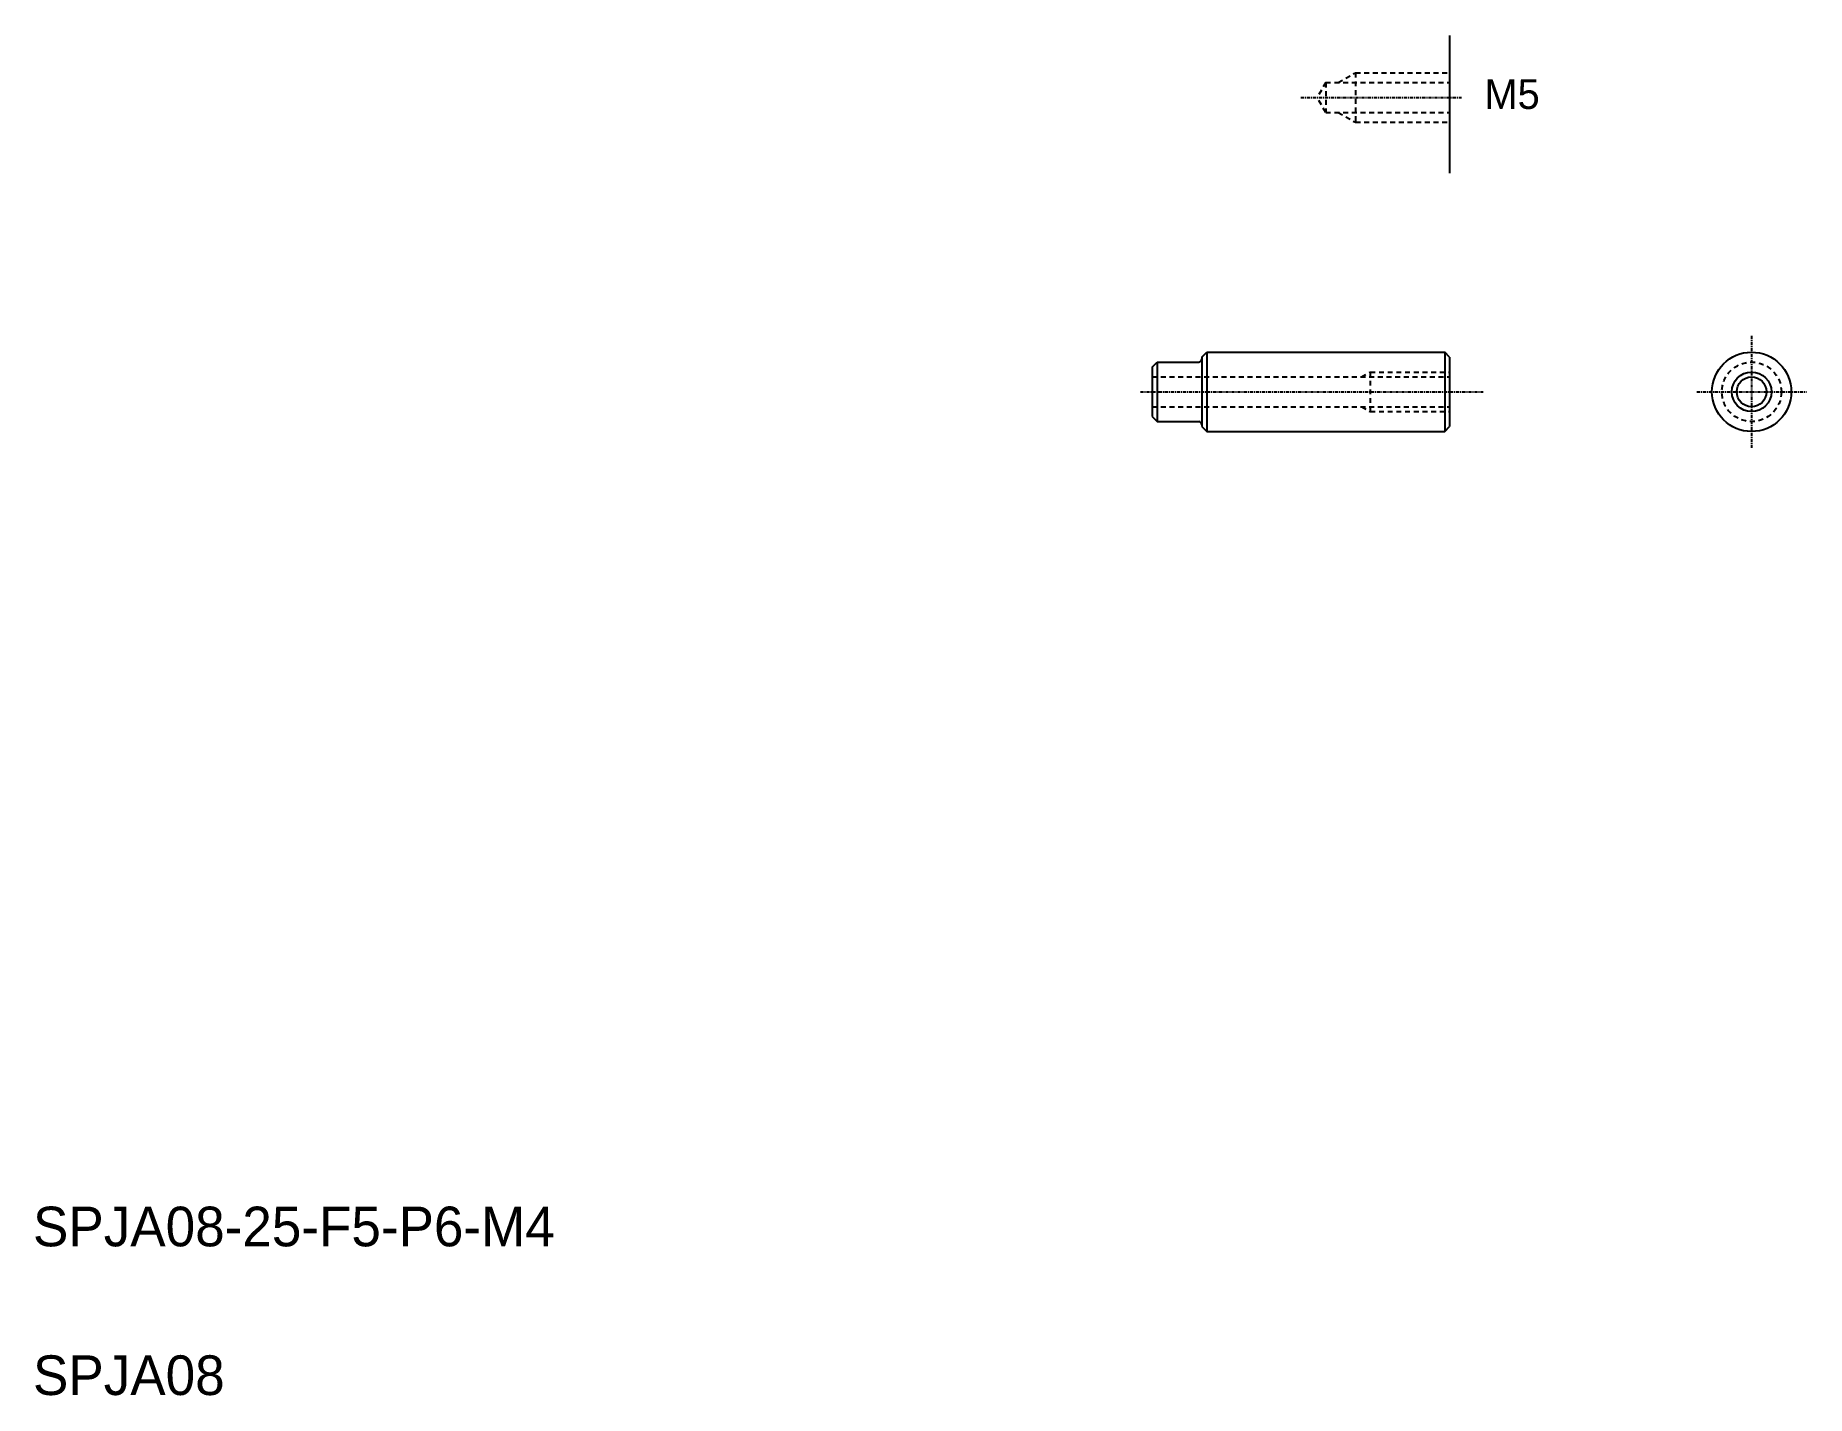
# Model space of a CAD drawing. Extents: x 10 to 189, y 10 to 147.
import ezdxf

# ---------------------------------------------------------------- set-up
doc = ezdxf.new("R2010")
doc.units = 0
doc.header["$LTSCALE"] = 0.25
doc.linetypes.add('CENTER', pattern=[2, 1.25, -0.25, 0.25, -0.25])
doc.linetypes.add('DASHED', pattern=[3.5, 2, -1.5])
doc.layers.get('0').update_dxf_attribs({"linetype": 'CONTINUOUS'})
doc.layers.add('CENTER', color=1, linetype='CENTER')

msp = doc.modelspace()

# ---------------------------------------------------------------- linework, layer by layer
for p, q in [((152.86, 147.14), (152.86, 133.24)), ((127.86, 114.69), (128.36, 115.19)), ((127.86, 114.69), (127.86, 107.69)), ((128.36, 115.19), (152.36, 115.19)), ((128.36, 115.19), (128.36, 107.19)), ((134.36, 115.19), (134.36, 115.19)), ((140.36, 115.19), (140.36, 115.19)), ((152.36, 115.19), (152.36, 107.19)), ((152.86, 114.69), (152.36, 115.19)), ((152.86, 114.69), (152.86, 107.69)), ((122.86, 113.69), (123.36, 114.19)), ((122.86, 113.69), (122.86, 108.69)), ((123.36, 114.19), (123.36, 108.19)), ((122.86, 108.69), (123.36, 108.19)), ((127.86, 107.69), (128.36, 107.19)), ((128.36, 107.19), (152.36, 107.19)), ((152.36, 107.19), (152.86, 107.69))]:
    msp.add_line(p, q)
at = {"color": 3, "linetype": 'DASHED'}
for p, q in [((141.63, 142.38), (143.36, 143.38)), ((143.36, 143.38), (152.86, 143.38)), ((143.36, 143.38), (143.36, 138.38)), ((140.36, 142.38), (139.49, 140.88)), ((140.36, 142.38), (152.86, 142.38)), ((140.36, 142.38), (140.36, 139.38)), ((140.36, 139.38), (139.49, 140.88)), ((140.36, 139.38), (152.86, 139.38)), ((141.63, 139.38), (143.36, 138.38)), ((143.36, 138.38), (152.86, 138.38)), ((122.86, 112.69), (152.86, 112.69)), ((143.99, 112.69), (144.86, 113.19)), ((144.86, 113.19), (152.86, 113.19)), ((144.86, 113.19), (144.86, 109.19)), ((122.86, 109.69), (152.86, 109.69)), ((143.99, 109.69), (144.86, 109.19)), ((144.86, 109.19), (152.86, 109.19))]:
    msp.add_line(p, q, dxfattribs=at)
at = {"color": 7, "linetype": 'CONTINUOUS'}
for p, q in [((123.36, 114.19), (127.56, 114.19)), ((123.36, 108.19), (127.56, 108.19))]:
    msp.add_line(p, q, dxfattribs=at)
for radius in [4, 1.5]:
    msp.add_circle((183.31, 111.19), radius)
at = {"color": 3, "linetype": 'DASHED'}
msp.add_circle((183.31, 111.19), 3, dxfattribs=at)
at = {"color": 3}
msp.add_circle((183.31, 111.19), 2, dxfattribs=at)
for centre, start, end in [((127.56, 114.49), 270, 0), ((127.56, 107.89), 0, 90)]:
    msp.add_arc(centre, 0.3, start, end)
at = {"layer": 'CENTER', "color": 1, "linetype": 'CENTER'}
for p, q in [((137.85, 140.88), (154.05, 140.88)), ((183.31, 116.83), (183.31, 105.54)), ((121.67, 111.19), (156.25, 111.19)), ((177.78, 111.19), (188.85, 111.19))]:
    msp.add_line(p, q, dxfattribs=at)

# ---------------------------------------------------------------- texts
at = {"color": 7}
msp.add_text('M5', height=3, dxfattribs=at).set_placement((156.37, 139.72))
for s, p in [('SPJA08-25-F5-P6-M4', (10, 25)), ('SPJA08', (10, 10))]:
    msp.add_text(s, height=4).set_placement(p)

doc.saveas('drawing.dxf')
